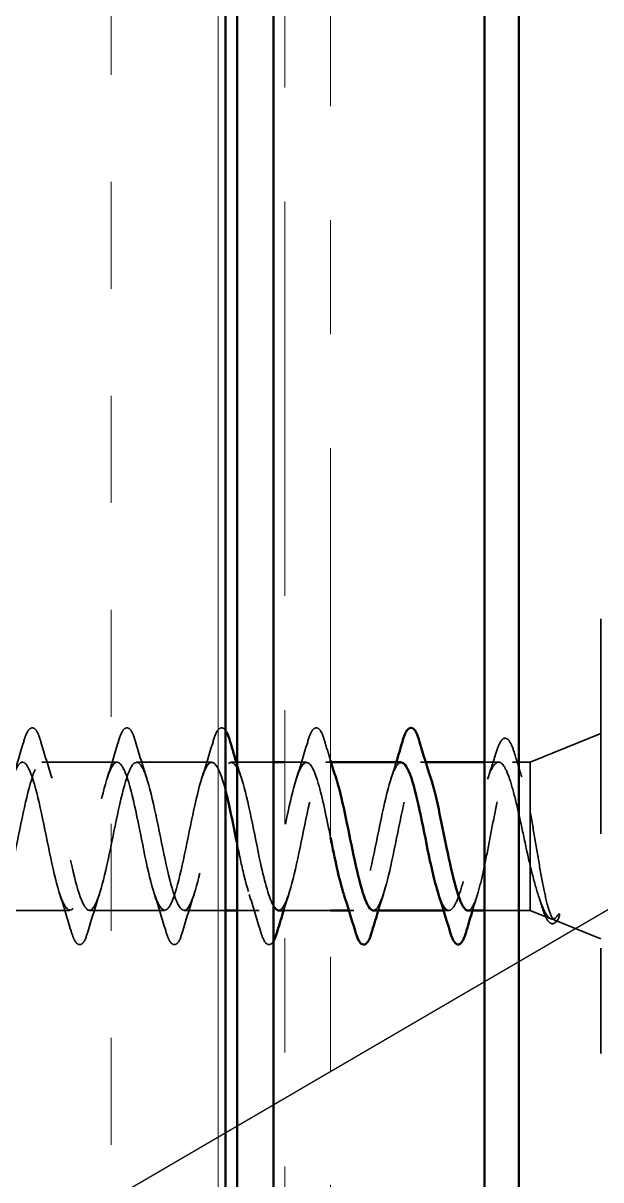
# Model space of a CAD drawing. Header units: inches. Extents: x 0.6 to 33.4, y 0.6 to 21.4.
# Drawn here: x 6.579 to 7.086, y 14.594 to 15.608 of the extents above; entities that cross this region are included whole.
import ezdxf

# ---------------------------------------------------------------- set-up
doc = ezdxf.new("R2010")
doc.units = ezdxf.units.IN
doc.header["$LTSCALE"] = 2
doc.header["$MEASUREMENT"] = 0
doc.linetypes.add('DASHED', pattern=[0.2067, 0.1654, -0.0413])
doc.linetypes.add('DOUBLE_DASH_CHAIN', pattern=[1.2403, 0.6614, -0.0827, 0.1654, -0.0827, 0.1654, -0.0827])
for name, color, linetype, lineweight in [('Hatch (ANSI)', 7, 'Continuous', 18), ('Hidden (ANSI)', 7, 'DASHED', 35), ('Symbol (ANSI)', 7, 'Continuous', 25), ('Visible (ANSI)', 7, 'Continuous', 50)]:
    doc.layers.add(name, color=color, linetype=linetype, lineweight=lineweight)
doc.styles.add('Note Text (ANSI)', font='tahoma.ttf')
doc.dimstyles.new('Default (ANSI)$7', dxfattribs={"dimscale": 2, "dimtxt": 0.12, "dimasz": 0.098425, "dimexe": 0.125, "dimexo": 0.0625, "dimgap": 0.031496, "dimtad": 0, "dimtih": 1, "dimtoh": 1, "dimrnd": 1e-08, "dimzin": 4, "dimdsep": 46, "dimtxsty": 'Note Text (ANSI)', "dimcen": 0.09, "dimdle": 0.393701, "dimclrd": 256, "dimclre": 256, "dimclrt": 256, "dimadec": 0, "dimazin": 1, "dimtfac": 1, "dimtofl": 0, "dimtmove": 0, "dimatfit": 3, "dimfxl": 0, "dimtolj": 1, "dimtzin": 4, "dimlwd": -1, "dimlwe": -1, "dimarcsym": 0})

msp = doc.modelspace()

# ---------------------------------------------------------------- hatches: boundary and pattern name
at = {"layer": 'Hatch (ANSI)', "true_color": 0x804000}
h = msp.add_hatch(dxfattribs=at)
h.set_pattern_fill('INSUL', color=36, scale=0.75, angle=90, style=0)
h.paths.add_polyline_path([(6.75677, 18.31394), (6.75677, 7.01811), (6.25677, 7.01811), (6.25677, 18.31394)])

# ---------------------------------------------------------------- linework, layer by layer
at = {"layer": 'Hidden (ANSI)', "ltscale": 0.569855}
msp.add_line((7.08577, 15.086), (7.08577, 14.705), dxfattribs=at)
at = {"layer": 'Hidden (ANSI)', "ltscale": 0.063565}
msp.add_line((7.02377, 14.9605), (7.08577, 14.9855), dxfattribs=at)
at = {"layer": 'Hidden (ANSI)', "ltscale": 0.062755}
for p, q in [((6.66177, 14.9605), (6.59577, 14.9605)), ((6.74477, 14.9605), (6.67877, 14.9605)), ((6.62027, 14.8305), (6.55427, 14.8305)), ((6.70327, 14.8305), (6.63727, 14.8305))]:
    msp.add_line(p, q, dxfattribs=at)
at = {"layer": 'Hidden (ANSI)', "ltscale": 0.004078}
for p, q in [((6.76616, 14.9605), (6.76177, 14.9605)), ((6.84916, 14.9605), (6.84477, 14.9605)), ((6.93216, 14.9605), (6.92777, 14.9605)), ((6.86927, 14.8305), (6.86488, 14.8305)), ((6.95227, 14.8305), (6.94788, 14.8305))]:
    msp.add_line(p, q, dxfattribs=at)
at = {"layer": 'Hidden (ANSI)', "ltscale": 0.030375}
msp.add_line((6.79877, 14.9605), (6.76677, 14.9605), dxfattribs=at)
at = {"layer": 'Hidden (ANSI)', "ltscale": 0.017995}
msp.add_line((6.82777, 14.9605), (6.80877, 14.9605), dxfattribs=at)
at = {"layer": 'Hidden (ANSI)', "ltscale": 0.01168}
msp.add_line((6.99614, 14.9605), (6.98377, 14.9605), dxfattribs=at)
at = {"layer": 'Hidden (ANSI)', "ltscale": 0.014537}
msp.add_line((7.02377, 14.9605), (7.0084, 14.9605), dxfattribs=at)
at = {"layer": 'Hidden (ANSI)', "ltscale": 0.076281}
msp.add_line((7.02377, 14.9605), (7.02377, 14.91699), dxfattribs=at)
at = {"layer": 'Hidden (ANSI)', "ltscale": 0.046008}
msp.add_line((7.02377, 14.91699), (7.02377, 14.86972), dxfattribs=at)
at = {"layer": 'Hidden (ANSI)', "ltscale": 0.071884}
msp.add_line((7.02377, 14.86972), (7.02377, 14.8305), dxfattribs=at)
at = {"layer": 'Hidden (ANSI)', "ltscale": 0.034661}
msp.add_line((6.75677, 14.8305), (6.72027, 14.8305), dxfattribs=at)
at = {"layer": 'Hidden (ANSI)', "ltscale": 0.018471}
msp.add_line((6.78627, 14.8305), (6.76677, 14.8305), dxfattribs=at)
at = {"layer": 'Hidden (ANSI)', "ltscale": 0.037994}
for p, q in [((6.84877, 14.8305), (6.80877, 14.8305)), ((7.02377, 14.8305), (6.98377, 14.8305))]:
    msp.add_line(p, q, dxfattribs=at)
at = {"layer": 'Hidden (ANSI)', "ltscale": 0.018506}
msp.add_line((7.02377, 14.8305), (7.04189, 14.8232), dxfattribs=at)
at = {"layer": 'Hidden (ANSI)', "ltscale": 0.04146}
msp.add_line((7.0453, 14.82182), (7.08577, 14.8055), dxfattribs=at)
at = {"layer": 'Hidden (ANSI)', "ltscale": 0.001156}
msp.add_arc((6.96077, 14.8015), 0.001, 194.43974, 270, dxfattribs=at)
at = {"layer": 'Hidden (ANSI)', "ltscale": 0.090851}
for points in [[(6.57972, 14.97828), (6.5812, 14.98335), (6.58266, 14.98691), (6.58518, 14.98986), (6.58619, 14.99052), (6.58915, 14.99048), (6.59054, 14.98885), (6.59284, 14.98437), (6.59383, 14.98166), (6.59482, 14.97828)], [(6.66272, 14.97828), (6.6642, 14.98335), (6.66566, 14.98691), (6.66818, 14.98986), (6.66919, 14.99052), (6.67215, 14.99048), (6.67354, 14.98885), (6.67584, 14.98437), (6.67683, 14.98166), (6.67782, 14.97828)], [(6.82872, 14.97828), (6.8302, 14.98335), (6.83166, 14.98691), (6.83418, 14.98986), (6.83519, 14.99052), (6.83815, 14.99048), (6.83954, 14.98885), (6.84184, 14.98437), (6.84283, 14.98166), (6.84382, 14.97828)], [(6.63632, 14.81272), (6.63484, 14.80766), (6.63338, 14.80409), (6.63086, 14.80114), (6.62985, 14.80049), (6.62689, 14.80053), (6.6255, 14.80216), (6.6232, 14.80663), (6.62221, 14.80935), (6.62122, 14.81272)], [(6.71932, 14.81272), (6.71784, 14.80766), (6.71638, 14.80409), (6.71386, 14.80114), (6.71285, 14.80049), (6.70989, 14.80053), (6.7085, 14.80216), (6.7062, 14.80663), (6.70521, 14.80935), (6.70422, 14.81272)]]:
    msp.add_open_spline(points, degree=3, knots=[0, 0, 0, 0, 0.08068206, 0.08068206, 0.12137804, 0.12137804, 0.18811443, 0.18811443, 0.24184971, 0.24184971, 0.24184971, 0.24184971], dxfattribs=at)
at = {"layer": 'Hidden (ANSI)', "ltscale": 0.064012}
msp.add_open_spline([(6.74572, 14.97828), (6.7472, 14.98335), (6.74866, 14.98691), (6.75118, 14.98986), (6.75219, 14.99052), (6.75466, 14.99048), (6.75577, 14.9896), (6.75677, 14.98815)], degree=3, knots=[0, 0, 0, 0, 0.08068206, 0.08068206, 0.12137804, 0.12137804, 0.17042371, 0.17042371, 0.17042371, 0.17042371], dxfattribs=at)
at = {"layer": 'Hidden (ANSI)', "ltscale": 0.031888}
for points in [[(6.56994, 14.94653), (6.57336, 14.95694), (6.57658, 14.9676), (6.57972, 14.97828)], [(6.59482, 14.97828), (6.59796, 14.9676), (6.60118, 14.95694), (6.6046, 14.94653)], [(6.65294, 14.94653), (6.65636, 14.95694), (6.65958, 14.9676), (6.66272, 14.97828)], [(6.67782, 14.97828), (6.68096, 14.9676), (6.68418, 14.95694), (6.6876, 14.94653)], [(6.73594, 14.94653), (6.73936, 14.95694), (6.74258, 14.9676), (6.74572, 14.97828)], [(6.81894, 14.94653), (6.82236, 14.95694), (6.82558, 14.9676), (6.82872, 14.97828)], [(6.62122, 14.81272), (6.61808, 14.82341), (6.61486, 14.83407), (6.61144, 14.84448)], [(6.6461, 14.84448), (6.64268, 14.83407), (6.63946, 14.82341), (6.63632, 14.81272)], [(6.70422, 14.81272), (6.70108, 14.82341), (6.69786, 14.83407), (6.69444, 14.84448)], [(6.7291, 14.84448), (6.72568, 14.83407), (6.72246, 14.82341), (6.71932, 14.81272)], [(6.78722, 14.81272), (6.78408, 14.82341), (6.78086, 14.83407), (6.77744, 14.84448)]]:
    msp.add_open_spline(points, degree=3, dxfattribs=at)
at = {"layer": 'Hidden (ANSI)', "ltscale": 0.016441}
msp.add_open_spline([(6.84382, 14.97828), (6.84544, 14.97276), (6.84709, 14.96724), (6.84877, 14.96176)], degree=3, dxfattribs=at)
at = {"layer": 'Hidden (ANSI)', "ltscale": 0.089502}
msp.add_open_spline([(6.99392, 14.96899), (6.99541, 14.97389), (6.99689, 14.97743), (6.99939, 14.98048), (7.00033, 14.98118), (7.0033, 14.98158), (7.00493, 14.98008), (7.00763, 14.97538), (7.0089, 14.97204), (7.01017, 14.96777)], degree=3, knots=[0, 0, 0, 0, 0.07448012, 0.07448012, 0.11172682, 0.11172682, 0.17667821, 0.17667821, 0.23815058, 0.23815058, 0.23815058, 0.23815058], dxfattribs=at)
at = {"layer": 'Hidden (ANSI)', "ltscale": 1.034256}
msp.add_open_spline([(6.75677, 14.93548), (6.75667, 14.93588), (6.75656, 14.93629), (6.75646, 14.93669), (6.75102, 14.95739), (6.74558, 14.96574), (6.74014, 14.95655), (6.7347, 14.94735), (6.72926, 14.92128), (6.72382, 14.89452), (6.71838, 14.86776), (6.71294, 14.84224), (6.7075, 14.83381), (6.70206, 14.82538), (6.69662, 14.83465), (6.69119, 14.85586), (6.68575, 14.87707), (6.68031, 14.90869), (6.67487, 14.93109), (6.66943, 14.95349), (6.66399, 14.96504), (6.65855, 14.95858), (6.65311, 14.95212), (6.64767, 14.92811), (6.64223, 14.90145), (6.63679, 14.8748), (6.63135, 14.84743), (6.62591, 14.83634), (6.62047, 14.82526), (6.61504, 14.83125), (6.6096, 14.8506), (6.60416, 14.86994), (6.59872, 14.90126), (6.59328, 14.92509), (6.58784, 14.94892), (6.5824, 14.96355), (6.57696, 14.95989), (6.57152, 14.95624), (6.56608, 14.93456), (6.56064, 14.90832), (6.5552, 14.88208), (6.54976, 14.85318), (6.54432, 14.83955), (6.53889, 14.82593), (6.53345, 14.82857), (6.52801, 14.84584), (6.52257, 14.86311), (6.51713, 14.89376), (6.51169, 14.91875), (6.50625, 14.94374), (6.50081, 14.96128), (6.49537, 14.96047), (6.48993, 14.95966), (6.48449, 14.94057), (6.47905, 14.91504), (6.47361, 14.88951), (6.46817, 14.8594), (6.46274, 14.8434), (6.4573, 14.8274), (6.45186, 14.82666), (6.44642, 14.84165), (6.44098, 14.85664), (6.43554, 14.88628), (6.4301, 14.91215), (6.42466, 14.93802), (6.41922, 14.95827), (6.41378, 14.96031), (6.40834, 14.96236), (6.4029, 14.94606), (6.39746, 14.92154), (6.39203, 14.89701), (6.38659, 14.86603), (6.38115, 14.84784), (6.37571, 14.82964), (6.37027, 14.82554), (6.36483, 14.83808), (6.35939, 14.85062), (6.35395, 14.8789), (6.34851, 14.90535), (6.34307, 14.93181), (6.33763, 14.95453), (6.33219, 14.95941), (6.33139, 14.96014), (6.33058, 14.9605), (6.32977, 14.9605)], degree=3, knots=[14.7995509, 14.7995509, 14.7995509, 14.7995509, 14.8233233, 14.8233233, 14.8233233, 16.0586003, 16.0586003, 16.0586003, 17.2938772, 17.2938772, 17.2938772, 18.5291542, 18.5291542, 18.5291542, 19.7644311, 19.7644311, 19.7644311, 20.9997081, 20.9997081, 20.9997081, 22.234985, 22.234985, 22.234985, 23.470262, 23.470262, 23.470262, 24.7055389, 24.7055389, 24.7055389, 25.9408158, 25.9408158, 25.9408158, 27.1760928, 27.1760928, 27.1760928, 28.4113697, 28.4113697, 28.4113697, 29.6466467, 29.6466467, 29.6466467, 30.8819236, 30.8819236, 30.8819236, 32.1172006, 32.1172006, 32.1172006, 33.3524775, 33.3524775, 33.3524775, 34.5877545, 34.5877545, 34.5877545, 35.8230314, 35.8230314, 35.8230314, 37.0583084, 37.0583084, 37.0583084, 38.2935853, 38.2935853, 38.2935853, 39.5288622, 39.5288622, 39.5288622, 40.7641392, 40.7641392, 40.7641392, 41.9994161, 41.9994161, 41.9994161, 43.2346931, 43.2346931, 43.2346931, 44.46997, 44.46997, 44.46997, 45.705247, 45.705247, 45.705247, 46.9405239, 46.9405239, 46.9405239, 47.1238898, 47.1238898, 47.1238898, 47.1238898], dxfattribs=at)
at = {"layer": 'Hidden (ANSI)', "ltscale": 1.094798}
msp.add_open_spline([(6.34677, 14.9605), (6.35221, 14.9605), (6.35765, 14.94218), (6.36309, 14.9169), (6.36853, 14.89163), (6.37397, 14.86124), (6.37941, 14.8446), (6.38485, 14.82795), (6.39029, 14.82627), (6.39572, 14.84058), (6.40116, 14.85489), (6.4066, 14.88417), (6.41204, 14.91024), (6.41748, 14.93631), (6.42292, 14.95728), (6.42836, 14.96013), (6.4338, 14.96299), (6.43924, 14.94751), (6.44468, 14.92333), (6.45012, 14.89914), (6.45556, 14.86798), (6.461, 14.8492), (6.46643, 14.83041), (6.47187, 14.82537), (6.47731, 14.83719), (6.48275, 14.84901), (6.48819, 14.87684), (6.49363, 14.90341), (6.49907, 14.92997), (6.50451, 14.95335), (6.50995, 14.95903), (6.51539, 14.9647), (6.52083, 14.95226), (6.52627, 14.92943), (6.53171, 14.9066), (6.53715, 14.87503), (6.54258, 14.85432), (6.54802, 14.83361), (6.55346, 14.82526), (6.5589, 14.83446), (6.56434, 14.84365), (6.56978, 14.86972), (6.57522, 14.89649), (6.58066, 14.92325), (6.5861, 14.94877), (6.59154, 14.9572), (6.59698, 14.96562), (6.60242, 14.95636), (6.60786, 14.93515), (6.6133, 14.91394), (6.61873, 14.88231), (6.62417, 14.85992), (6.62961, 14.83752), (6.63505, 14.82596), (6.64049, 14.83243), (6.64593, 14.83889), (6.65137, 14.8629), (6.65681, 14.88955), (6.66225, 14.9162), (6.66769, 14.94357), (6.67313, 14.95466), (6.67857, 14.96575), (6.68401, 14.95976), (6.68945, 14.94041), (6.69488, 14.92106), (6.70032, 14.88975), (6.70576, 14.86592), (6.7112, 14.84209), (6.71664, 14.82746), (6.72208, 14.83111), (6.72752, 14.83477), (6.73296, 14.85645), (6.7384, 14.88269), (6.74384, 14.90893), (6.74928, 14.93783), (6.75472, 14.95145), (6.76016, 14.96508), (6.7656, 14.96243), (6.77103, 14.94516), (6.77647, 14.9279), (6.78191, 14.89725), (6.78735, 14.87226), (6.79116, 14.85477), (6.79496, 14.84093), (6.79877, 14.83447)], degree=3, knots=[-47.1238898, -47.1238898, -47.1238898, -47.1238898, -45.8886129, -45.8886129, -45.8886129, -44.6533359, -44.6533359, -44.6533359, -43.418059, -43.418059, -43.418059, -42.182782, -42.182782, -42.182782, -40.9475051, -40.9475051, -40.9475051, -39.7122281, -39.7122281, -39.7122281, -38.4769512, -38.4769512, -38.4769512, -37.2416742, -37.2416742, -37.2416742, -36.0063973, -36.0063973, -36.0063973, -34.7711204, -34.7711204, -34.7711204, -33.5358434, -33.5358434, -33.5358434, -32.3005665, -32.3005665, -32.3005665, -31.0652895, -31.0652895, -31.0652895, -29.8300126, -29.8300126, -29.8300126, -28.5947356, -28.5947356, -28.5947356, -27.3594587, -27.3594587, -27.3594587, -26.1241817, -26.1241817, -26.1241817, -24.8889048, -24.8889048, -24.8889048, -23.6536278, -23.6536278, -23.6536278, -22.4183509, -22.4183509, -22.4183509, -21.183074, -21.183074, -21.183074, -19.947797, -19.947797, -19.947797, -18.7125201, -18.7125201, -18.7125201, -17.4772431, -17.4772431, -17.4772431, -16.2419662, -16.2419662, -16.2419662, -15.0066892, -15.0066892, -15.0066892, -13.7714123, -13.7714123, -13.7714123, -12.9070252, -12.9070252, -12.9070252, -12.9070252], dxfattribs=at)
at = {"layer": 'Hidden (ANSI)', "ltscale": 0.39087}
msp.add_open_spline([(6.84877, 14.89423), (6.8452, 14.91178), (6.84162, 14.92947), (6.83805, 14.94181), (6.83261, 14.96059), (6.82717, 14.96564), (6.82173, 14.95382), (6.81629, 14.942), (6.81085, 14.91416), (6.80541, 14.8876), (6.79997, 14.86103), (6.79453, 14.83765), (6.78909, 14.83198), (6.78365, 14.82631), (6.77821, 14.83875), (6.77277, 14.86158), (6.77077, 14.86998), (6.76877, 14.87956), (6.76677, 14.88935)], degree=3, knots=[7.8350564, 7.8350564, 7.8350564, 7.8350564, 8.6469386, 8.6469386, 8.6469386, 9.8822156, 9.8822156, 9.8822156, 11.1174925, 11.1174925, 11.1174925, 12.3527695, 12.3527695, 12.3527695, 13.5880464, 13.5880464, 13.5880464, 14.0425407, 14.0425407, 14.0425407, 14.0425407], dxfattribs=at)
at = {"layer": 'Hidden (ANSI)', "ltscale": 0.239861}
msp.add_open_spline([(6.80327, 14.83051), (6.8034, 14.8305), (6.80354, 14.83051), (6.80367, 14.83053), (6.80911, 14.83134), (6.81455, 14.85044), (6.81999, 14.87597), (6.82543, 14.90149), (6.83087, 14.93161), (6.83631, 14.94761), (6.84175, 14.96361), (6.84718, 14.96434), (6.85262, 14.94935), (6.85295, 14.94846), (6.85327, 14.94751), (6.8536, 14.94652)], degree=3, knots=[-12.5663706, -12.5663706, -12.5663706, -12.5663706, -12.5361353, -12.5361353, -12.5361353, -11.3008584, -11.3008584, -11.3008584, -10.0655815, -10.0655815, -10.0655815, -8.8303045, -8.8303045, -8.8303045, -8.7566263, -8.7566263, -8.7566263, -8.7566263], dxfattribs=at)
at = {"layer": 'Hidden (ANSI)', "ltscale": 0.239843}
msp.add_open_spline([(6.88627, 14.83052), (6.89137, 14.8307), (6.89648, 14.84647), (6.90158, 14.86947), (6.90702, 14.89399), (6.91246, 14.92497), (6.9179, 14.94317), (6.92333, 14.96137), (6.92877, 14.96547), (6.93421, 14.95293), (6.93501, 14.95109), (6.9358, 14.94893), (6.9366, 14.94648)], degree=3, knots=[-6.2831853, -6.2831853, -6.2831853, -6.2831853, -5.1244737, -5.1244737, -5.1244737, -3.8891967, -3.8891967, -3.8891967, -2.6539198, -2.6539198, -2.6539198, -2.473441, -2.473441, -2.473441, -2.473441], dxfattribs=at)
at = {"layer": 'Hidden (ANSI)', "ltscale": 0.02383}
msp.add_open_spline([(6.98643, 14.94541), (6.98902, 14.95315), (6.99151, 14.96105), (6.99392, 14.96899)], degree=3, dxfattribs=at)
at = {"layer": 'Hidden (ANSI)', "ltscale": 0.020163}
msp.add_open_spline([(7.01017, 14.96777), (7.01218, 14.96101), (7.01424, 14.95429), (7.01637, 14.94765)], degree=3, dxfattribs=at)
at = {"layer": 'Hidden (ANSI)', "ltscale": 0.012085}
msp.add_open_spline([(6.76677, 14.95852), (6.76802, 14.9545), (6.7693, 14.95049), (6.7706, 14.94653)], degree=3, dxfattribs=at)
at = {"layer": 'Hidden (ANSI)', "ltscale": 0.23986}
msp.add_open_spline([(6.91077, 14.96012), (6.90829, 14.96016), (6.9058, 14.95697), (6.90332, 14.95043), (6.89788, 14.93612), (6.89244, 14.90683), (6.887, 14.88077), (6.88156, 14.8547), (6.87612, 14.83373), (6.87068, 14.83087), (6.86727, 14.82908), (6.86386, 14.83451), (6.86044, 14.84477)], degree=3, knots=[3.1415927, 3.1415927, 3.1415927, 3.1415927, 3.7058308, 3.7058308, 3.7058308, 4.9411078, 4.9411078, 4.9411078, 6.1763847, 6.1763847, 6.1763847, 6.9513369, 6.9513369, 6.9513369, 6.9513369], dxfattribs=at)
at = {"layer": 'Hidden (ANSI)', "ltscale": 0.014082}
for points in [[(6.90194, 14.94653), (6.90346, 14.95114), (6.90494, 14.95581), (6.90638, 14.9605)], [(6.8121, 14.84448), (6.81058, 14.83986), (6.80911, 14.8352), (6.80766, 14.8305)], [(6.8951, 14.84448), (6.89358, 14.83986), (6.89211, 14.8352), (6.89066, 14.8305)]]:
    msp.add_open_spline(points, degree=3, dxfattribs=at)
at = {"layer": 'Hidden (ANSI)', "ltscale": 0.324094}
msp.add_open_spline([(7.02377, 14.86972), (7.02191, 14.87766), (7.02007, 14.88622), (7.01635, 14.90353), (7.01451, 14.91212), (7.01079, 14.92815), (7.00895, 14.93542), (7.00523, 14.94765), (7.00338, 14.95248), (6.99966, 14.95899), (6.99782, 14.96061), (6.9941, 14.96039), (6.99226, 14.95855), (6.98854, 14.95163), (6.9867, 14.94662), (6.98298, 14.93408), (6.98114, 14.92668), (6.97742, 14.9105), (6.97557, 14.90187), (6.97185, 14.88456), (6.97001, 14.87606), (6.96629, 14.86034), (6.96445, 14.85329), (6.96087, 14.84205), (6.95916, 14.83779), (6.95571, 14.83199), (6.954, 14.8305), (6.95227, 14.8305)], degree=3, knots=[0, 0, 0, 0, 0.06748173, 0.06748173, 0.13496346, 0.13496346, 0.20244519, 0.20244519, 0.26992692, 0.26992692, 0.33740864, 0.33740864, 0.40489037, 0.40489037, 0.4723721, 0.4723721, 0.53985383, 0.53985383, 0.60733556, 0.60733556, 0.67481729, 0.67481729, 0.74229902, 0.74229902, 0.8048716, 0.8048716, 0.86744418, 0.86744418, 0.86744418, 0.86744418], dxfattribs=at)
at = {"layer": 'Hidden (ANSI)', "ltscale": 0.275683}
msp.add_open_spline([(6.96927, 14.8305), (6.97092, 14.8305), (6.97256, 14.83222), (6.97586, 14.83887), (6.9775, 14.84375), (6.9808, 14.85603), (6.98244, 14.86332), (6.98574, 14.87932), (6.98737, 14.88787), (6.99068, 14.90511), (6.99231, 14.91362), (6.99562, 14.92941), (6.99725, 14.93655), (7.00055, 14.94846), (7.00219, 14.95311), (7.00549, 14.95928), (7.00713, 14.96074), (7.01043, 14.96021), (7.01207, 14.95824), (7.01537, 14.9511), (7.01701, 14.94601), (7.01951, 14.93642), (7.02036, 14.93285), (7.02207, 14.92523), (7.02292, 14.92119), (7.02377, 14.91699)], degree=3, knots=[0, 0, 0, 0, 0.06687142, 0.06687142, 0.13374283, 0.13374283, 0.20061425, 0.20061425, 0.26748567, 0.26748567, 0.33435708, 0.33435708, 0.4012285, 0.4012285, 0.46809992, 0.46809992, 0.53497133, 0.53497133, 0.60184275, 0.60184275, 0.66871417, 0.66871417, 0.70324308, 0.70324308, 0.737772, 0.737772, 0.737772, 0.737772], dxfattribs=at)
at = {"layer": 'Hidden (ANSI)', "ltscale": 0.148606}
msp.add_open_spline([(7.02377, 14.91699), (7.02527, 14.90902), (7.02674, 14.90043), (7.02971, 14.88283), (7.03118, 14.87398), (7.03414, 14.85723), (7.03561, 14.84952), (7.03858, 14.83632), (7.04004, 14.83102), (7.0427, 14.82442), (7.04387, 14.82259), (7.04623, 14.82129), (7.0474, 14.82187), (7.04857, 14.82363)], degree=3, knots=[0, 0, 0, 0, 0.06713685, 0.06713685, 0.13596331, 0.13596331, 0.20647998, 0.20647998, 0.27868739, 0.27868739, 0.33737749, 0.33737749, 0.39716778, 0.39716778, 0.39716778, 0.39716778], dxfattribs=at)
at = {"layer": 'Hidden (ANSI)', "ltscale": 0.105794}
msp.add_open_spline([(7.04788, 14.82624), (7.04586, 14.82335), (7.04382, 14.82232), (7.0397, 14.82418), (7.03766, 14.82693), (7.03363, 14.83555), (7.03168, 14.84111), (7.02773, 14.85428), (7.02578, 14.86171), (7.02377, 14.86972)], degree=3, knots=[0, 0, 0, 0, 0.07588897, 0.07588897, 0.1494652, 0.1494652, 0.21768686, 0.21768686, 0.28372234, 0.28372234, 0.28372234, 0.28372234], dxfattribs=at)
at = {"layer": 'Hidden (ANSI)', "ltscale": 0.041988}
msp.add_open_spline([(6.95227, 14.8305), (6.94933, 14.8305), (6.94639, 14.83586), (6.94344, 14.84479)], degree=3, dxfattribs=at)
at = {"layer": 'Hidden (ANSI)', "ltscale": 0.012887}
msp.add_open_spline([(6.97724, 14.84336), (6.97587, 14.8391), (6.97454, 14.83481), (6.97323, 14.8305)], degree=3, dxfattribs=at)
at = {"layer": 'Hidden (ANSI)', "ltscale": 0.010477}
msp.add_open_spline([(7.03475, 14.83186), (7.03365, 14.83534), (7.03254, 14.83881), (7.03141, 14.84225)], degree=3, dxfattribs=at)
at = {"layer": 'Hidden (ANSI)', "ltscale": 0.068848}
msp.add_open_spline([(7.04884, 14.8241), (7.04726, 14.82097), (7.04559, 14.81899), (7.04155, 14.81873), (7.03991, 14.82027), (7.0372, 14.82488), (7.03597, 14.82798), (7.03475, 14.83186)], degree=3, knots=[0, 0, 0, 0, 0.06729458, 0.06729458, 0.1282514, 0.1282514, 0.18312032, 0.18312032, 0.18312032, 0.18312032], dxfattribs=at)
at = {"layer": 'Hidden (ANSI)', "ltscale": 0.014703}
msp.add_open_spline([(7.04857, 14.82363), (7.04888, 14.8241), (7.04914, 14.8247), (7.04946, 14.826), (7.04951, 14.82659), (7.04941, 14.82704), (7.04938, 14.82715), (7.04931, 14.82725), (7.04929, 14.82727), (7.04926, 14.8273), (7.04924, 14.82732), (7.04922, 14.82733), (7.0492, 14.82734), (7.04918, 14.82735), (7.04917, 14.82735), (7.04914, 14.82736), (7.04913, 14.82736), (7.04909, 14.82737), (7.04906, 14.82737), (7.04899, 14.82736), (7.04894, 14.82734), (7.04872, 14.82723), (7.04855, 14.82707), (7.04823, 14.82672), (7.04804, 14.82647), (7.04788, 14.82624)], degree=3, knots=[0, 0, 0, 0, 0.015878436, 0.015878436, 0.030496322, 0.030496322, 0.033768739, 0.033768739, 0.034516096, 0.034516096, 0.034934038, 0.034934038, 0.035218632, 0.035218632, 0.035484827, 0.035484827, 0.035833283, 0.035833283, 0.03649102, 0.03649102, 0.038229075, 0.038229075, 0.045138635, 0.045138635, 0.057165667, 0.057165667, 0.057165667, 0.057165667], dxfattribs=at)
at = {"layer": 'Hidden (ANSI)', "ltscale": 0.067082}
msp.add_open_spline([(6.79877, 14.80364), (6.79842, 14.80306), (6.79807, 14.80256), (6.79686, 14.80114), (6.79585, 14.80049), (6.79289, 14.80053), (6.7915, 14.80216), (6.7892, 14.80663), (6.78821, 14.80935), (6.78722, 14.81272)], degree=3, knots=[0.06311103, 0.06311103, 0.06311103, 0.06311103, 0.08068206, 0.08068206, 0.12137804, 0.12137804, 0.18811443, 0.18811443, 0.24184971, 0.24184971, 0.24184971, 0.24184971], dxfattribs=at)
at = {"layer": 'Visible (ANSI)', "color": 36, "true_color": 0x804000}
msp.add_line((6.75677, 7.01811), (6.75677, 18.31394), dxfattribs=at)
at = {"layer": 'Visible (ANSI)', "color": 30, "true_color": 0xff8000}
for p, q in [((6.76677, 18.31394), (6.76677, 7.03011)), ((6.79877, 7.03011), (6.79877, 18.31394))]:
    msp.add_line(p, q, dxfattribs=at)
at = {"layer": 'Visible (ANSI)', "color": 5, "true_color": 0x0000ff}
for p, q in [((6.98377, 8.668), (6.98377, 18.31394)), ((7.01377, 18.31394), (7.01377, 8.668))]:
    msp.add_line(p, q, dxfattribs=at)
at = {"layer": 'Visible (ANSI)', "color": 30, "linetype": 'DOUBLE_DASH_CHAIN', "lineweight": 18, "ltscale": 0.261271, "true_color": 0xff8000}
for p, q in [((6.80877, 17.98852), (6.80877, 11.50744)), ((6.84877, 11.50744), (6.84877, 17.98852))]:
    msp.add_line(p, q, dxfattribs=at)
at = {"layer": 'Visible (ANSI)'}
for p, q in [((6.76677, 14.9605), (6.76616, 14.9605)), ((6.80877, 14.9605), (6.79877, 14.9605)), ((6.91077, 14.9605), (6.84916, 14.9605)), ((6.98377, 14.9605), (6.93216, 14.9605)), ((6.76677, 14.8305), (6.75677, 14.8305)), ((6.80877, 14.8305), (6.80327, 14.8305)), ((6.86488, 14.8305), (6.84877, 14.8305)), ((6.94788, 14.8305), (6.88627, 14.8305)), ((6.98377, 14.8305), (6.96927, 14.8305))]:
    msp.add_line(p, q, dxfattribs=at)
msp.add_arc((6.96077, 14.8015), 0.001, 270, 345.56026, dxfattribs=at)
for points, knots in [([(6.75677, 14.98815), (6.75713, 14.98762), (6.75748, 14.98703), (6.75884, 14.98437), (6.75983, 14.98166), (6.76082, 14.97828)], [0.170423708, 0.170423708, 0.170423708, 0.170423708, 0.188114428, 0.188114428, 0.241849708, 0.241849708, 0.241849708, 0.241849708]), ([(6.91172, 14.97828), (6.9132, 14.98335), (6.91466, 14.98691), (6.91718, 14.98986), (6.91819, 14.99052), (6.92115, 14.99048), (6.92254, 14.98885), (6.92484, 14.98437), (6.92583, 14.98166), (6.92682, 14.97828)], [0, 0, 0, 0, 0.08068206, 0.08068206, 0.12137804, 0.12137804, 0.18811443, 0.18811443, 0.24184971, 0.24184971, 0.24184971, 0.24184971]), ([(6.94344, 14.84479), (6.94095, 14.85236), (6.93845, 14.8625), (6.93595, 14.8741), (6.93051, 14.89937), (6.92507, 14.92977), (6.91964, 14.94641), (6.91668, 14.95545), (6.91373, 14.96008), (6.91077, 14.96012)], [0.6681516, 0.6681516, 0.6681516, 0.6681516, 1.2352769, 1.2352769, 1.2352769, 2.4705539, 2.4705539, 2.4705539, 3.1415927, 3.1415927, 3.1415927, 3.1415927]), ([(6.8536, 14.94652), (6.85871, 14.93084), (6.86383, 14.90319), (6.86894, 14.87886), (6.87438, 14.85299), (6.87982, 14.83274), (6.88526, 14.83069), (6.8856, 14.83057), (6.88593, 14.83051), (6.88627, 14.83052)], [-8.7566263, -8.7566263, -8.7566263, -8.7566263, -7.5950276, -7.5950276, -7.5950276, -6.3597506, -6.3597506, -6.3597506, -6.2831853, -6.2831853, -6.2831853, -6.2831853]), ([(6.9366, 14.94648), (6.94124, 14.93216), (6.94589, 14.90824), (6.95053, 14.88565), (6.95597, 14.8592), (6.96141, 14.83647), (6.96685, 14.83159), (6.96766, 14.83087), (6.96846, 14.8305), (6.96927, 14.8305)], [-2.473441, -2.473441, -2.473441, -2.473441, -1.4186428, -1.4186428, -1.4186428, -0.1833659, -0.1833659, -0.1833659, 0, 0, 0, 0]), ([(6.86044, 14.84477), (6.85842, 14.85086), (6.85639, 14.85867), (6.85436, 14.86768), (6.8525, 14.87597), (6.85064, 14.88508), (6.84877, 14.89423)], [6.95133694, 6.95133694, 6.95133694, 6.95133694, 7.41166167, 7.41166167, 7.41166167, 7.83505638, 7.83505638, 7.83505638, 7.83505638]), ([(6.88532, 14.81272), (6.88384, 14.80766), (6.88238, 14.80409), (6.87986, 14.80114), (6.87885, 14.80049), (6.87589, 14.80053), (6.8745, 14.80216), (6.8722, 14.80663), (6.87121, 14.80935), (6.87022, 14.81272)], [0, 0, 0, 0, 0.08068206, 0.08068206, 0.12137804, 0.12137804, 0.18811443, 0.18811443, 0.24184971, 0.24184971, 0.24184971, 0.24184971]), ([(6.96077, 14.8005), (6.95932, 14.8005), (6.95811, 14.80157), (6.95573, 14.80523), (6.95447, 14.80844), (6.95322, 14.81272)], [0, 0, 0, 0, 0.05277519, 0.05277519, 0.12095849, 0.12095849, 0.12095849, 0.12095849]), ([(6.96808, 14.81317), (6.9666, 14.80806), (6.96515, 14.80443), (6.96278, 14.80142), (6.96196, 14.80074), (6.96099, 14.80053)], [0, 0, 0, 0, 0.07936766, 0.07936766, 0.1156476, 0.1156476, 0.1156476, 0.1156476])]:
    msp.add_open_spline(points, degree=3, knots=knots, dxfattribs=at)
for points in [[(6.76082, 14.97828), (6.76276, 14.97167), (6.76474, 14.96506), (6.76677, 14.95852)], [(6.90638, 14.9605), (6.9082, 14.9664), (6.90997, 14.97234), (6.91172, 14.97828)], [(6.92682, 14.97828), (6.92996, 14.9676), (6.93318, 14.95694), (6.9366, 14.94653)], [(6.84877, 14.96176), (6.85034, 14.95664), (6.85195, 14.95155), (6.8536, 14.94653)], [(6.76677, 14.88935), (6.76344, 14.90566), (6.7601, 14.92254), (6.75677, 14.93548)], [(6.87022, 14.81272), (6.86708, 14.82341), (6.86386, 14.83407), (6.86044, 14.84448)], [(6.95322, 14.81272), (6.95008, 14.82341), (6.94686, 14.83407), (6.94344, 14.84448)], [(6.79877, 14.83447), (6.80027, 14.83193), (6.80177, 14.83053), (6.80327, 14.83051)], [(6.80766, 14.8305), (6.80584, 14.82461), (6.80407, 14.81867), (6.80232, 14.81272)], [(6.89066, 14.8305), (6.88884, 14.82461), (6.88707, 14.81867), (6.88532, 14.81272)], [(6.97323, 14.8305), (6.97148, 14.82475), (6.96977, 14.81896), (6.96808, 14.81317)], [(6.80232, 14.81272), (6.80116, 14.80876), (6.80002, 14.80572), (6.79877, 14.80364)]]:
    msp.add_open_spline(points, degree=3, dxfattribs=at)

# ---------------------------------------------------------------- leaders
at = {"layer": 'Symbol (ANSI)', "annotation_type": 0, "has_hookline": 1, "hookline_direction": 0}
for points, text_width in [([(5.9313, 14.1544), (12.02172, 17.70707), (12.21857, 17.70707)], 1.40083), ([(2.23677, 11.26745), (12.02453, 16.95478), (12.22138, 16.95478)], 1.98995), ([(6.79877, 13.2387), (11.95799, 16.25374), (12.15484, 16.25374)], 4.45958), ([(6.84877, 12.49538), (11.95868, 15.48195), (12.15553, 15.48195)], 6.6486)]:
    msp.add_leader(points, dimstyle='Default (ANSI)$7', override={"dimtad": 0}, dxfattribs=dict(at, text_width=text_width))

doc.saveas('drawing.dxf')
